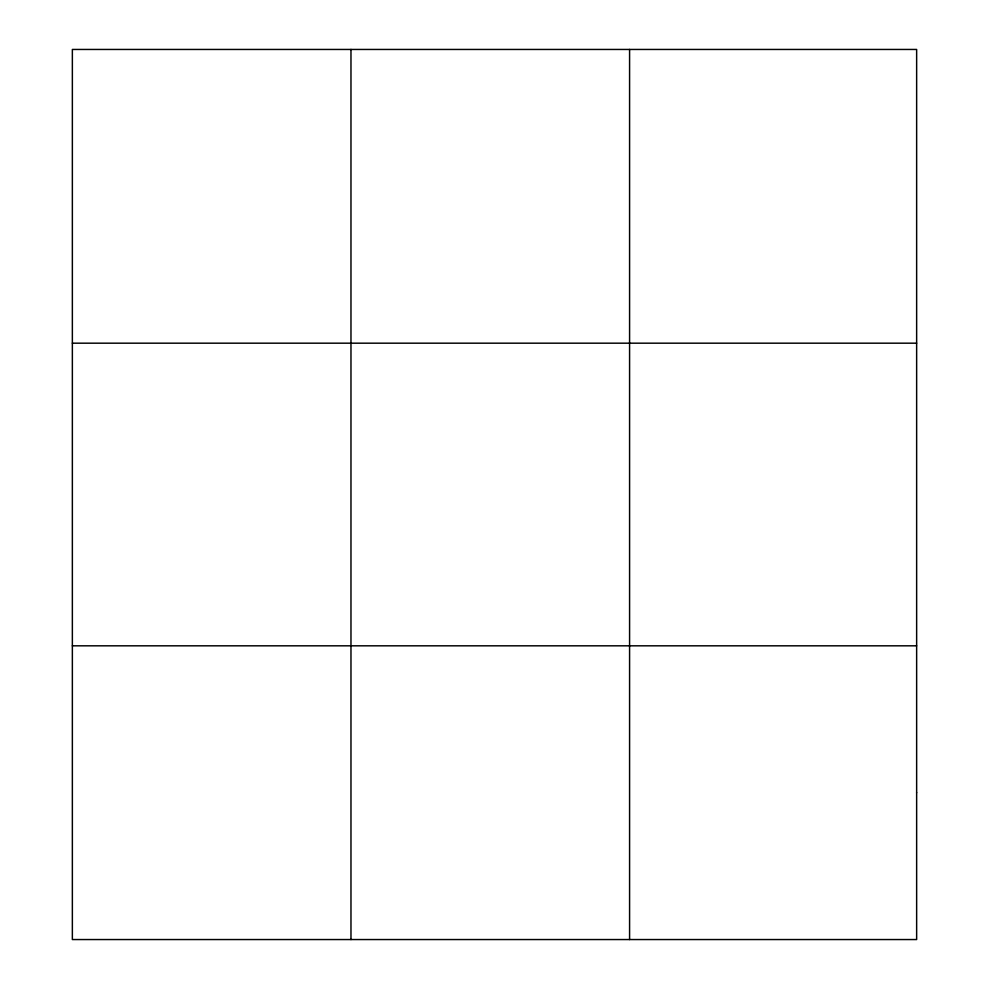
<?xml version="1.0" encoding="UTF-8"?>
<svg xmlns="http://www.w3.org/2000/svg" width="989" height="989" viewBox="0 0 989 989"><rect width="100%" height="100%" fill="white"/><g stroke="black" fill="none" stroke-linecap="round" stroke-linejoin="round"><path stroke-width="1.48" d="M350.971 49.45L350.971 939.55M629.585 49.45L629.585 939.55M72.358 343.183L916.642 343.183M72.358 645.817L916.642 645.817M916.642 792.684L916.642 939.55L72.358 939.55L72.358 49.45L916.642 49.45L916.642 792.684"/></g></svg>
